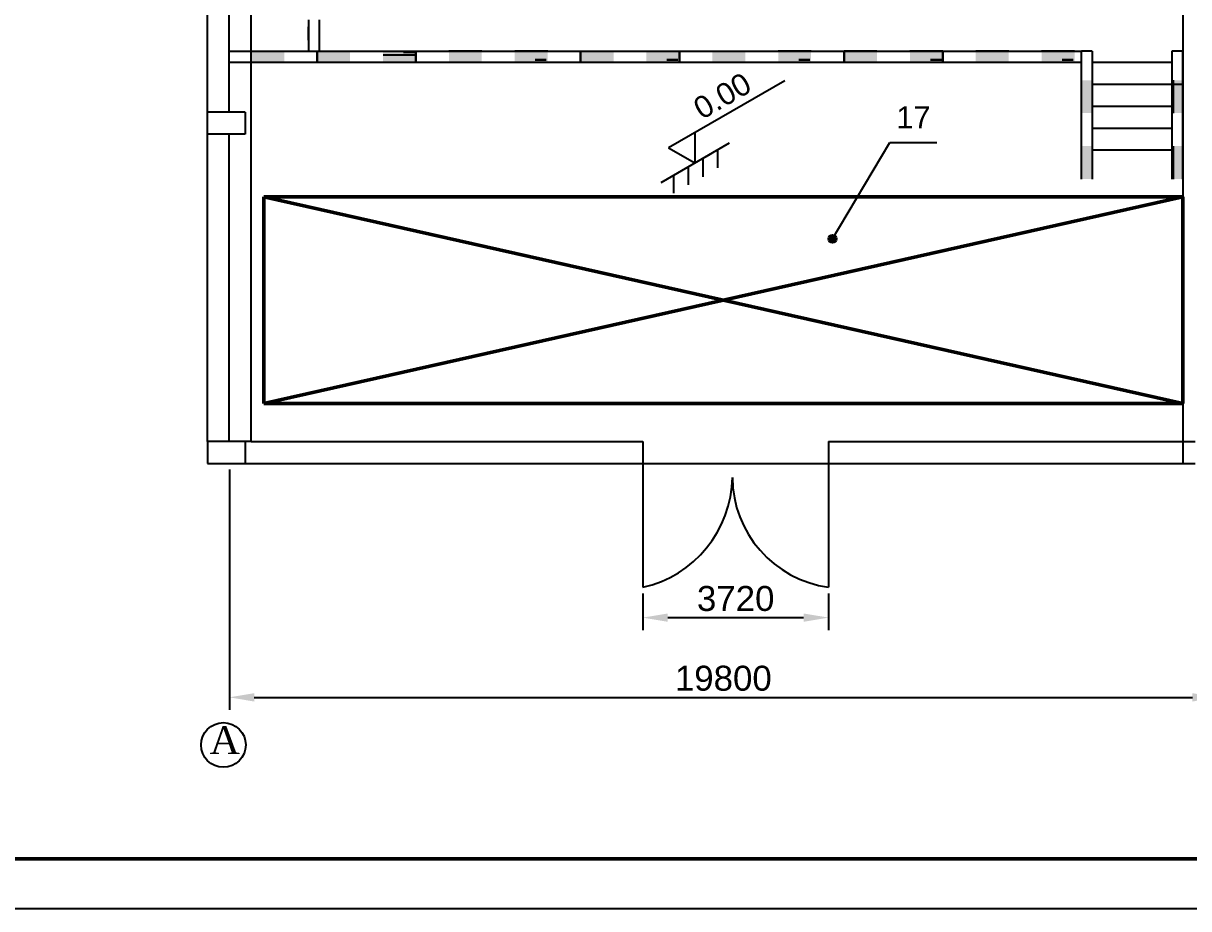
# Model space of a CAD drawing. Header units: millimetres. Extents: x 2139 to 2733, y 1509 to 1929.
# Drawn here: x 2284.6 to 2401.4, y 1508.6 to 1597.4 of the extents above; entities that cross this region are included whole.
import ezdxf

# ---------------------------------------------------------------- set-up
doc = ezdxf.new("R2010")
doc.units = ezdxf.units.MM
doc.layers.add('厂房', color=7, linetype='Continuous')
doc.layers.add('标注', color=7, linetype='Continuous')
doc.layers.add('设备', color=7, linetype='Continuous', lineweight=50)
doc.styles.get("Standard").update_dxf_attribs({"font": 'arial.ttf'})
doc.dimstyles.new('ISO-25', dxfattribs={"dimtxt": 2.5, "dimasz": 2.5, "dimexe": 1.25, "dimexo": 0.625, "dimtad": 1, "dimtxsty": 'Standard', "dimcen": 2.5, "dimadec": 0, "dimazin": 0, "dimtfac": 1, "dimtmove": 0, "dimatfit": 3, "dimfxl": 1, "dimarcsym": 0})

# ---------------------------------------------------------------- blocks, each defined once
blk = doc.blocks.new('*D54')
at = {"layer": 'Defpoints', "color": 0, "transparency": 16777216}
for p in [(2346.68, 1540.85), (2365.3, 1540.85), (2365.3, 1537.81)]:
    blk.add_point(p, dxfattribs=at)
at = {"layer": '标注', "color": 0, "lineweight": -2, "transparency": 16777216}
for p, q in [((2346.68, 1540.22), (2346.68, 1536.56)), ((2365.3, 1540.22), (2365.3, 1536.56)), ((2349.18, 1537.81), (2362.8, 1537.81))]:
    blk.add_line(p, q, dxfattribs=at)
at = {"layer": '标注', "color": 0, "transparency": 16777216}
for points in [[(2349.18, 1538.22), (2349.18, 1537.39), (2346.68, 1537.81)], [(2362.8, 1538.22), (2362.8, 1537.39), (2365.3, 1537.81)]]:
    blk.add_solid(points, dxfattribs=at)
at = {"layer": '标注', "color": 0, "transparency": 16777216, "insert": (2355.99, 1539.71), "char_height": 2.5, "attachment_point": 5}
blk.add_mtext('3720', dxfattribs=at)
blk = doc.blocks.new('*D55')
at = {"layer": 'Defpoints', "color": 0, "transparency": 16777216}
for p in [(2305.25, 1553.27), (2404.25, 1553.27), (2404.25, 1529.82)]:
    blk.add_point(p, dxfattribs=at)
at = {"layer": '标注', "color": 0, "lineweight": -2, "transparency": 16777216}
for p, q in [((2305.25, 1552.64), (2305.25, 1528.57)), ((2404.25, 1552.64), (2404.25, 1528.57)), ((2307.75, 1529.82), (2401.75, 1529.82))]:
    blk.add_line(p, q, dxfattribs=at)
at = {"layer": '标注', "color": 0, "transparency": 16777216}
for points in [[(2307.75, 1530.24), (2307.75, 1529.4), (2305.25, 1529.82)], [(2401.75, 1530.24), (2401.75, 1529.4), (2404.25, 1529.82)]]:
    blk.add_solid(points, dxfattribs=at)
at = {"layer": '标注', "color": 0, "transparency": 16777216, "insert": (2354.75, 1531.72), "char_height": 2.5, "attachment_point": 5}
blk.add_mtext('19800', dxfattribs=at)

msp = doc.modelspace()

# ---------------------------------------------------------------- hatches: boundary and pattern name
at = {"layer": '厂房', "lineweight": -3, "true_color": 0x000000}
for points in [[(2307.449, 1593.463), (2310.749, 1593.463), (2310.749, 1594.563), (2307.449, 1594.563)], [(2314.049, 1593.465), (2317.349, 1593.465), (2317.349, 1594.565), (2314.049, 1594.565)], [(2320.649, 1593.465), (2323.949, 1593.465), (2323.949, 1594.565), (2320.649, 1594.565)], [(2327.249, 1593.465), (2330.549, 1593.465), (2330.549, 1594.565), (2327.249, 1594.565)], [(2333.849, 1593.465), (2337.149, 1593.465), (2337.149, 1594.565), (2333.849, 1594.565)], [(2340.449, 1593.465), (2343.749, 1593.465), (2343.749, 1594.565), (2340.449, 1594.565)], [(2347.049, 1593.465), (2350.349, 1593.465), (2350.349, 1594.565), (2347.049, 1594.565)], [(2353.649, 1593.465), (2356.949, 1593.465), (2356.949, 1594.565), (2353.649, 1594.565)], [(2360.249, 1593.465), (2363.549, 1593.465), (2363.549, 1594.565), (2360.249, 1594.565)], [(2366.849, 1593.465), (2370.149, 1593.465), (2370.149, 1594.565), (2366.849, 1594.565)], [(2373.449, 1593.465), (2376.749, 1593.465), (2376.749, 1594.565), (2373.449, 1594.565)], [(2380.049, 1593.465), (2383.349, 1593.465), (2383.349, 1594.565), (2380.049, 1594.565)], [(2386.649, 1593.465), (2389.949, 1593.465), (2389.949, 1594.565), (2386.649, 1594.565)], [(2391.727, 1591.66), (2391.727, 1588.36), (2390.627, 1588.36), (2390.627, 1591.66)], [(2400.797, 1591.66), (2400.797, 1588.36), (2399.697, 1588.36), (2399.697, 1591.66)], [(2391.727, 1585.06), (2391.727, 1581.76), (2390.627, 1581.76), (2390.627, 1585.06)], [(2400.797, 1585.06), (2400.797, 1581.76), (2399.697, 1581.76), (2399.697, 1585.06)]]:
    msp.add_hatch(color=18, dxfattribs=at).paths.add_polyline_path(points)
at = {"layer": '标注', "lineweight": -3, "true_color": 0x000000}
msp.add_hatch(color=18, dxfattribs=at).paths.add_polyline_path([(2366.105, 1575.765, 1), (2365.286, 1575.765, 1)])

# ---------------------------------------------------------------- linework, layer by layer
at = {"lineweight": 50}
msp.add_line((2728.034, 1513.641), (2164.034, 1513.641), dxfattribs=at)
msp.add_line((2733.034, 1508.641), (2139.034, 1508.641))
at = {"layer": '厂房', "lineweight": -3}
for p, q in [((2307.449, 1555.466), (2307.449, 1720.466)), ((2400.797, 1719.366), (2400.797, 1553.266)), ((2305.249, 1588.466), (2305.249, 1667.487)), ((2306.849, 1588.466), (2306.849, 1586.266)), ((2305.249, 1555.466), (2305.249, 1586.266)), ((2306.849, 1555.466), (2306.849, 1553.266)), ((2306.849, 1555.466), (2306.849, 1553.266))]:
    msp.add_line(p, q, dxfattribs=at)
at = {"layer": '厂房', "color": 18, "lineweight": -3, "true_color": 0x000000}
for p, q in [((2303.049, 1555.466), (2303.049, 1618.585)), ((2313.173, 1597.718), (2313.173, 1594.565)), ((2314.273, 1594.565), (2314.273, 1597.718)), ((2313.173, 1595.665), (2313.173, 1597.006)), ((2305.249, 1594.565), (2337.149, 1594.565)), ((2314.049, 1594.565), (2314.049, 1593.465)), ((2314.049, 1593.465), (2314.049, 1594.565)), ((2320.649, 1594.214), (2323.949, 1594.214)), ((2323.805, 1594.455), (2322.705, 1594.455)), ((2322.705, 1594.455), (2323.805, 1594.455)), ((2323.949, 1594.565), (2323.949, 1593.465)), ((2323.949, 1593.465), (2323.949, 1594.565)), ((2330.549, 1594.565), (2327.249, 1594.565)), ((2337.149, 1594.565), (2333.849, 1594.565)), ((2337.149, 1594.565), (2363.549, 1594.565)), ((2340.449, 1594.565), (2340.449, 1593.465)), ((2340.449, 1593.465), (2340.449, 1594.565)), ((2350.349, 1594.565), (2350.349, 1593.465)), ((2350.349, 1593.465), (2350.349, 1594.565)), ((2363.549, 1594.565), (2360.249, 1594.565)), ((2363.549, 1594.565), (2390.627, 1594.565)), ((2366.849, 1594.565), (2366.849, 1593.465)), ((2370.149, 1594.565), (2366.849, 1594.565)), ((2366.849, 1593.465), (2366.849, 1594.565)), ((2376.749, 1594.565), (2373.449, 1594.565)), ((2376.749, 1594.565), (2376.749, 1593.465)), ((2376.749, 1593.465), (2376.749, 1594.565)), ((2383.349, 1594.565), (2380.049, 1594.565)), ((2389.949, 1594.565), (2386.649, 1594.565)), ((2391.727, 1594.565), (2390.627, 1594.565)), ((2390.627, 1581.76), (2390.627, 1594.565)), ((2391.727, 1594.565), (2391.727, 1581.76)), ((2400.797, 1594.565), (2399.697, 1594.565)), ((2400.797, 1594.565), (2399.697, 1594.565)), ((2399.697, 1594.565), (2399.697, 1581.76)), ((2400.797, 1581.76), (2400.797, 1594.565)), ((2305.249, 1593.465), (2310.749, 1593.465)), ((2308.549, 1593.465), (2337.149, 1593.465)), ((2314.049, 1593.465), (2317.349, 1593.465)), ((2327.249, 1593.465), (2330.549, 1593.465)), ((2333.849, 1593.465), (2337.149, 1593.465)), ((2337.005, 1593.705), (2335.905, 1593.705)), ((2335.905, 1593.705), (2337.005, 1593.705)), ((2337.149, 1593.465), (2363.549, 1593.465)), ((2340.449, 1593.465), (2343.749, 1593.465)), ((2347.049, 1593.465), (2350.349, 1593.465)), ((2350.205, 1593.705), (2349.105, 1593.705)), ((2349.105, 1593.705), (2350.205, 1593.705)), ((2353.649, 1593.465), (2356.949, 1593.465)), ((2360.249, 1593.465), (2363.549, 1593.465)), ((2363.405, 1593.705), (2362.305, 1593.705)), ((2362.305, 1593.705), (2363.405, 1593.705)), ((2363.549, 1593.465), (2390.627, 1593.465)), ((2366.849, 1593.465), (2370.149, 1593.465)), ((2373.449, 1593.465), (2376.749, 1593.465)), ((2376.605, 1593.705), (2375.505, 1593.705)), ((2375.505, 1593.705), (2376.605, 1593.705)), ((2380.049, 1593.465), (2383.349, 1593.465)), ((2386.649, 1593.465), (2389.949, 1593.465)), ((2389.805, 1593.705), (2388.705, 1593.705)), ((2388.705, 1593.705), (2389.805, 1593.705)), ((2391.727, 1593.469), (2399.697, 1593.469)), ((2390.627, 1588.36), (2390.627, 1591.66)), ((2391.727, 1591.66), (2391.727, 1588.36)), ((2391.727, 1591.269), (2400.797, 1591.269)), ((2399.849, 1588.36), (2399.849, 1591.66)), ((2400.797, 1591.66), (2400.797, 1588.36)), ((2306.849, 1588.466), (2303.049, 1588.466)), ((2391.727, 1589.069), (2399.697, 1589.069)), ((2306.849, 1586.266), (2303.049, 1586.266)), ((2391.727, 1586.869), (2399.697, 1586.869)), ((2390.627, 1581.76), (2390.627, 1585.06)), ((2391.727, 1585.06), (2391.727, 1581.76)), ((2399.849, 1581.76), (2399.849, 1585.06)), ((2391.727, 1584.669), (2399.697, 1584.669)), ((2307.449, 1555.466), (2303.049, 1555.466)), ((2303.049, 1555.466), (2303.049, 1553.266)), ((2307.449, 1555.466), (2346.677, 1555.466)), ((2346.677, 1555.466), (2346.677, 1540.849)), ((2365.298, 1555.466), (2365.298, 1540.849)), ((2365.298, 1555.466), (2402.049, 1555.466)), ((2303.049, 1553.266), (2305.249, 1553.266)), ((2305.249, 1553.266), (2307.449, 1553.266)), ((2307.449, 1553.266), (2402.049, 1553.266))]:
    msp.add_line(p, q, dxfattribs=at)
for centre, radius, start, end in [((2344.194, 1552.041), 11.464, 282.51291, 359.04328), ((2366.837, 1551.924), 11.182, 180.38499, 262.08557)]:
    msp.add_arc(centre, radius, start, end, dxfattribs=at)
at = {"layer": '标注', "color": 18, "lineweight": -3, "true_color": 0x000000}
for p, q in [((2360.906, 1591.612), (2349.266, 1584.891)), ((2351.91, 1586.418), (2351.91, 1583.365)), ((2355.335, 1585.342), (2348.486, 1581.388)), ((2349.266, 1584.891), (2351.91, 1583.365)), ((2365.605, 1575.613), (2371.448, 1585.406)), ((2371.448, 1585.406), (2376.161, 1585.406)), ((2351.91, 1583.365), (2353.493, 1584.278)), ((2352.705, 1583.77), (2352.705, 1581.968)), ((2354.172, 1584.67), (2354.172, 1582.869)), ((2351.238, 1582.977), (2351.238, 1581.175)), ((2349.772, 1582.13), (2349.772, 1580.329))]:
    msp.add_line(p, q, dxfattribs=at)
msp.add_circle((2365.696, 1575.765), 0.409, dxfattribs=at)
at = {"layer": '标注'}
msp.add_circle((2304.656, 1525.05), 2.24, dxfattribs=at)
at = {"layer": '标注', "color": 18, "lineweight": -3, "true_color": 0x000000}
msp.add_point((2365.895, 1576.099), dxfattribs=at)
msp.add_point((2365.895, 1576.099), dxfattribs=at)
msp.add_point((2365.895, 1576.099), dxfattribs=at)
msp.add_point((2365.895, 1576.099), dxfattribs=at)
at = {"layer": '设备', "color": 18, "lineweight": 50, "ltscale": 50, "true_color": 0x000000}
for p, q in [((2308.702, 1579.967), (2400.797, 1559.28)), ((2400.797, 1579.967), (2308.702, 1579.967)), ((2308.702, 1579.967), (2308.702, 1559.28)), ((2308.702, 1559.28), (2400.797, 1579.967)), ((2308.702, 1559.28), (2400.797, 1559.28))]:
    msp.add_line(p, q, dxfattribs=at)
at = {"layer": '设备', "lineweight": 50}
msp.add_line((2400.797, 1579.967), (2400.797, 1559.28), dxfattribs=at)

# ---------------------------------------------------------------- texts
at = {"layer": '标注', "color": 18, "lineweight": -3, "true_color": 0x000000, "insert": (2350.024, 1588.708), "char_height": 1.83333, "width": 15.25652, "attachment_point": 1, "rotation": 30}
msp.add_mtext('{\\H1.2x;  0.00}', dxfattribs=at)
at = {"layer": '标注', "color": 18, "lineweight": -3, "true_color": 0x000000, "attachment_point": 1}
for s, insert, char_height, width in [(' {\\H1.6x;17}', (2371.561, 1589.048), 1.375, 4.26681), ('{\\fTimes New Roman|b0|i0|c238|p18;A}', (2303.283, 1526.915), 2.772, 6.40774)]:
    msp.add_mtext(s, dxfattribs=dict(at, insert=insert, char_height=char_height, width=width))

# ---------------------------------------------------------------- dimensions: what is measured, and where the dimension line sits
at = {"layer": '标注'}
for base, p1, p2, text, picture, middle in [((2404.249, 1529.821), (2305.249, 1553.266), (2404.249, 1553.266), '19800', '*D55', (2354.749, 1531.723)), ((2365.298, 1537.807), (2346.677, 1540.849), (2365.298, 1540.849), '3720', '*D54', (2355.988, 1539.709))]:
    dim = msp.add_linear_dim(base=base, p1=p1, p2=p2, text=text, dimstyle='ISO-25', dxfattribs=at)
    dim.commit()
    dim.dimension.update_dxf_attribs({"geometry": picture, "text_midpoint": middle})

doc.saveas('drawing.dxf')
